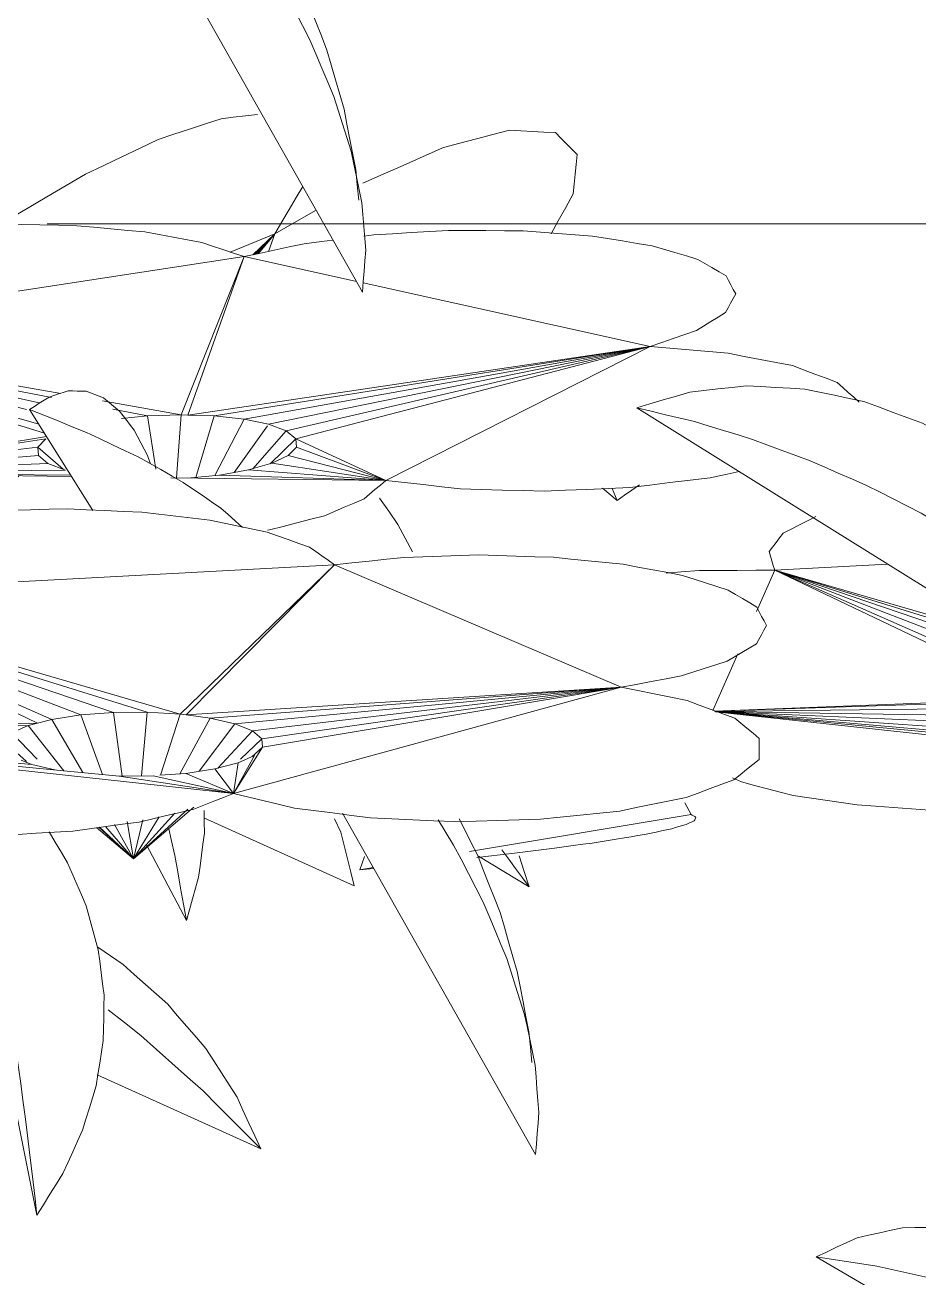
# Model space of a CAD drawing. Header units: metres. Extents: x 10.2 to 20.8, y -0.2 to 6.6.
# Drawn here: x 14.982 to 15.0397, y 2.5319 to 2.6128 of the extents above; entities that cross this region are included whole.
import ezdxf

# ---------------------------------------------------------------- set-up
doc = ezdxf.new("R2010")
doc.units = ezdxf.units.M
doc.linetypes.add('_Pontos', pattern=[0.002, 0, -0.002])
for name, color, linetype, lineweight in [('Importações nas famílias', 250, 'Continuous', 5), ('Níveis', 10, 'Continuous', 9), ('Vegetação', 7, 'Continuous', 5)]:
    doc.layers.add(name, color=color, linetype=linetype, lineweight=lineweight)

# ---------------------------------------------------------------- blocks, each defined once
blk = doc.blocks.new('Planta_pergolado_12200 - plantas pergolado_skp_Component_12-V4195-Corte 3')
at = {"layer": 'Importações nas famílias'}
for p in [(15.019265, 2.582928), (15.019897, 2.5829)]:
    blk.add_line(p, (15.020212, 2.582129), dxfattribs=at)
at = {"layer": 'Importações nas famílias', "flags": 128}
blk.add_lwpolyline([(15.020212, 2.582129), (15.020692, 2.582462), (15.021173, 2.582796), (15.021653, 2.58313)], dxfattribs=at)
blk = doc.blocks.new('Planta_pergolado_12200 - plantas pergolado_skp_Component_12-V4197-Corte 3')
at = {"layer": 'Importações nas famílias'}
blk.add_line((15.011263, 2.559169), (15.014542, 2.557176), dxfattribs=at)
at = {"layer": 'Importações nas famílias', "flags": 128}
for points in [[(15.012782, 2.559564), (15.013222, 2.558967), (15.013662, 2.55837), (15.014102, 2.557773), (15.014542, 2.557176)], [(15.014542, 2.557176), (15.014218, 2.558176), (15.013895, 2.559176)]]:
    blk.add_lwpolyline(points, dxfattribs=at)
blk = doc.blocks.new('Planta_pergolado_12200 - plantas pergolado_skp_Component_12-V4199-Corte 3')
at = {"layer": 'Importações nas famílias'}
for p, q in [((15.024997, 2.561855), (15.024598, 2.562597)), ((15.010689, 2.55947), (15.024997, 2.561855)), ((15.003896, 2.559146), (15.00361, 2.55829)), ((15.00361, 2.55829), (15.004472, 2.558434)), ((15.00361, 2.55829), (15.004485, 2.558376))]:
    blk.add_line(p, q, dxfattribs=at)
at = {"layer": 'Importações nas famílias', "flags": 128}
for points in [[(15.023744, 2.560937), (15.023978, 2.561004), (15.024211, 2.561071), (15.024445, 2.561139), (15.024678, 2.561206)], [(15.024678, 2.561206), (15.024809, 2.561267), (15.02494, 2.561328), (15.025071, 2.56139), (15.025201, 2.561451)], [(15.025308, 2.561668), (15.02523, 2.561715), (15.025153, 2.561762), (15.025075, 2.561809), (15.024997, 2.561855)], [(15.025201, 2.561451), (15.025228, 2.561505), (15.025255, 2.561559), (15.025281, 2.561614), (15.025308, 2.561668)], [(15.020689, 2.560336), (15.021119, 2.560413), (15.021549, 2.56049), (15.021979, 2.560568), (15.022409, 2.560645)], [(15.022409, 2.560645), (15.022743, 2.560718), (15.023077, 2.560791), (15.02341, 2.560864), (15.023744, 2.560937)], [(15.013426, 2.55933), (15.014113, 2.559416), (15.014799, 2.559502), (15.015486, 2.559588), (15.016172, 2.559674)], [(15.016172, 2.559674), (15.01678, 2.559758), (15.017387, 2.559843), (15.017995, 2.559927), (15.018602, 2.560011)], [(15.018602, 2.560011), (15.019124, 2.560092), (15.019646, 2.560173), (15.020167, 2.560254), (15.020689, 2.560336)], [(15.011152, 2.559069), (15.01191, 2.559156), (15.012668, 2.559243), (15.013426, 2.55933)]]:
    blk.add_lwpolyline(points, dxfattribs=at)
blk = doc.blocks.new('Planta_pergolado_12200 - plantas pergolado_skp_Component_17-V4201-Corte 3')
at = {"layer": 'Importações nas famílias'}
for p, q in [((15.053535, 2.578878), (15.050972, 2.578741)), ((15.064343, 2.57712), (15.066141, 2.578865)), ((15.066172, 2.578863), (15.064423, 2.577088)), ((15.069767, 2.578367), (15.068997, 2.578696)), ((15.029216, 2.57496), (15.030396, 2.577636)), ((15.03768, 2.578027), (15.030396, 2.577636)), ((15.047907, 2.571655), (15.030396, 2.577636)), ((15.030396, 2.577636), (15.046149, 2.57275)), ((15.048335, 2.570727), (15.030396, 2.577636)), ((15.047838, 2.569956), (15.030396, 2.577636)), ((15.047647, 2.569406), (15.030396, 2.577636)), ((15.030396, 2.577636), (15.04519, 2.573347)), ((15.085423, 2.571679), (15.080332, 2.573854)), ((15.09227, 2.573367), (15.091526, 2.573129)), ((15.09274, 2.573645), (15.09227, 2.573367)), ((15.0264, 2.568577), (15.02801, 2.572226)), ((15.086391, 2.571863), (15.085423, 2.571679)), ((15.085423, 2.571679), (15.060379, 2.564828)), ((15.060455, 2.569316), (15.085423, 2.571679)), ((15.061595, 2.568857), (15.085423, 2.571679)), ((15.062211, 2.56834), (15.085423, 2.571679)), ((15.062261, 2.567801), (15.085423, 2.571679)), ((15.068629, 2.570609), (15.085423, 2.571679)), ((15.068724, 2.570425), (15.085423, 2.571679)), ((15.085423, 2.571679), (15.08649, 2.571463)), ((15.026517, 2.568516), (15.047633, 2.569365)), ((15.057529, 2.567226), (15.058797, 2.569555)), ((15.058159, 2.566252), (15.060455, 2.569316)), ((15.059281, 2.569589), (15.060455, 2.569316)), ((15.060455, 2.569316), (15.061595, 2.568857)), ((15.026519, 2.568515), (15.047119, 2.569211)), ((15.026525, 2.568512), (15.046065, 2.568735)), ((15.026533, 2.568507), (15.045546, 2.568209)), ((15.026543, 2.568502), (15.045596, 2.56767)), ((15.026552, 2.568497), (15.046212, 2.567153)), ((15.02656, 2.568493), (15.047352, 2.566694)), ((15.052996, 2.565947), (15.026564, 2.568491)), ((15.026569, 2.568488), (15.060379, 2.564828)), ((15.045546, 2.568209), (15.046065, 2.568735)), ((15.046065, 2.568735), (15.047119, 2.569211)), ((15.048233, 2.566489), (15.046065, 2.568735)), ((15.047119, 2.569211), (15.049425, 2.566291)), ((15.050649, 2.566173), (15.049036, 2.568923)), ((15.05192, 2.566051), (15.050841, 2.568989)), ((15.053183, 2.565949), (15.052817, 2.568595)), ((15.059364, 2.566456), (15.061595, 2.568857)), ((15.061595, 2.568857), (15.062211, 2.56834)), ((15.045596, 2.56767), (15.045546, 2.568209)), ((15.045546, 2.568209), (15.047198, 2.566708)), ((15.060379, 2.564828), (15.062261, 2.567801)), ((15.060512, 2.566754), (15.062211, 2.56834)), ((15.061555, 2.567191), (15.062261, 2.567801)), ((15.062211, 2.56834), (15.062261, 2.567801)), ((15.046212, 2.567153), (15.045596, 2.56767)), ((15.046668, 2.566969), (15.046212, 2.567153)), ((15.047352, 2.566694), (15.046668, 2.566969)), ((15.054425, 2.565959), (15.05457, 2.567503)), ((15.061741, 2.567275), (15.060379, 2.564828)), ((15.060687, 2.566799), (15.061741, 2.567275)), ((15.048846, 2.566347), (15.047352, 2.566694)), ((15.055613, 2.565996), (15.056842, 2.566087)), ((15.055669, 2.566), (15.055889, 2.566681)), ((15.057897, 2.566212), (15.059171, 2.566406)), ((15.059171, 2.566406), (15.060687, 2.566799)), ((15.060379, 2.564828), (15.059171, 2.566406)), ((15.060687, 2.566799), (15.060379, 2.564828)), ((15.05519, 2.565965), (15.052996, 2.565947)), ((15.052996, 2.565947), (15.060379, 2.564828)), ((15.05519, 2.565965), (15.057637, 2.565429)), ((15.060379, 2.564828), (15.058148, 2.565763)), ((15.058306, 2.565282), (15.060379, 2.564828)), ((15.028255, 2.563952), (15.027678, 2.564214)), ((15.053921, 2.560597), (15.05782, 2.563927)), ((15.053921, 2.560597), (15.057421, 2.563806)), ((15.053921, 2.560597), (15.053504, 2.563006)), ((15.053921, 2.560597), (15.056594, 2.563554)), ((15.053921, 2.560597), (15.055575, 2.563304)), ((15.054516, 2.563113), (15.053921, 2.560597)), ((15.051531, 2.562628), (15.053921, 2.560597)), ((15.053921, 2.560597), (15.051533, 2.562628)), ((15.051672, 2.562641), (15.053921, 2.560597)), ((15.051714, 2.562645), (15.053921, 2.560597)), ((15.053921, 2.560597), (15.052104, 2.562686)), ((15.053921, 2.560597), (15.052683, 2.562814))]:
    blk.add_line(p, q, dxfattribs=at)
at = {"layer": 'Importações nas famílias', "flags": 128}
for points in [[(15.046297, 2.583126), (15.047258, 2.583146), (15.048472, 2.583171), (15.049685, 2.583197)], [(15.049685, 2.583197), (15.05088, 2.583144), (15.052076, 2.583091), (15.053271, 2.583038), (15.054197, 2.582997)], [(15.030935, 2.580008), (15.031462, 2.580278), (15.03199, 2.580549), (15.032518, 2.58082), (15.033045, 2.581091)], [(15.030031, 2.578829), (15.030257, 2.579124), (15.030483, 2.579418), (15.030709, 2.579713), (15.030935, 2.580008)], [(15.030396, 2.577636), (15.030305, 2.577935), (15.030214, 2.578233), (15.030123, 2.578531), (15.030031, 2.578829)], [(15.023381, 2.577439), (15.024363, 2.577511), (15.025531, 2.577598)], [(15.025531, 2.577598), (15.026747, 2.577608), (15.027964, 2.577617), (15.02918, 2.577627), (15.030396, 2.577636)], [(15.093542, 2.569032), (15.093939, 2.568706), (15.094336, 2.56838)], [(15.094336, 2.56838), (15.094332, 2.568039), (15.094327, 2.567698), (15.094323, 2.567356)], [(15.060379, 2.564828), (15.05974, 2.564572), (15.059101, 2.564316), (15.058461, 2.56406), (15.057822, 2.563804)], [(15.064327, 2.563878), (15.06334, 2.564115), (15.062353, 2.564353), (15.061366, 2.56459), (15.060379, 2.564828)], [(15.031593, 2.563088), (15.030758, 2.563304), (15.029924, 2.56352), (15.029089, 2.563736), (15.028255, 2.563952)], [(15.057822, 2.563804), (15.056937, 2.563596), (15.056051, 2.563389), (15.055166, 2.563182), (15.05428, 2.562975)], [(15.069233, 2.563252), (15.068007, 2.563408), (15.06678, 2.563565), (15.065553, 2.563721), (15.064327, 2.563878)], [(15.085324, 2.563689), (15.084043, 2.563555), (15.082762, 2.563421), (15.081481, 2.563287), (15.0802, 2.563153)], [(15.087468, 2.564127), (15.086396, 2.563908), (15.085324, 2.563689)], [(15.035733, 2.562469), (15.034698, 2.562624), (15.033663, 2.562779), (15.032628, 2.562934), (15.031593, 2.563088)], [(15.05428, 2.562975), (15.053209, 2.56283), (15.052138, 2.562686), (15.051067, 2.562542), (15.049995, 2.562397)], [(15.07468, 2.563003), (15.073318, 2.563065), (15.071957, 2.563127), (15.070595, 2.563189), (15.069233, 2.563252)], [(15.0802, 2.563153), (15.07882, 2.563115), (15.07744, 2.563078), (15.07606, 2.56304), (15.07468, 2.563003)], [(15.040395, 2.562136), (15.039229, 2.562219), (15.038064, 2.562302), (15.036899, 2.562386), (15.035733, 2.562469)], [(15.045259, 2.562111), (15.044043, 2.562117), (15.042827, 2.562123), (15.041611, 2.562129), (15.040395, 2.562136)], [(15.049995, 2.562397), (15.048811, 2.562326), (15.047627, 2.562254), (15.046443, 2.562183), (15.045259, 2.562111)]]:
    blk.add_lwpolyline(points, dxfattribs=at)
blk = doc.blocks.new('Planta_pergolado_12200 - plantas pergolado_skp_Component_16-V4202-Corte 3')
for name in ['Planta_pergolado_12200 - plantas pergolado_skp_Component_12-V4195-Corte 3', 'Planta_pergolado_12200 - plantas pergolado_skp_Component_17-V4201-Corte 3', 'Planta_pergolado_12200 - plantas pergolado_skp_Component_12-V4199-Corte 3', 'Planta_pergolado_12200 - plantas pergolado_skp_Component_12-V4197-Corte 3']:
    blk.add_blockref(name, (0, 0))
blk = doc.blocks.new('Planta_pergolado_12200 - plantas pergolado_skp_Component_12-V4204-Corte 3')
at = {"layer": 'Importações nas famílias'}
for p, q in [((14.986352, 2.581489), (14.982269, 2.588004)), ((14.990063, 2.584533), (14.989877, 2.585033))]:
    blk.add_line(p, q, dxfattribs=at)
at = {"layer": 'Importações nas famílias', "flags": 128}
for points in [[(14.98353, 2.588809), (14.983215, 2.588608), (14.982899, 2.588406), (14.982584, 2.588205), (14.982269, 2.588004)], [(14.984754, 2.589203), (14.984448, 2.589104), (14.984142, 2.589006), (14.983836, 2.588907), (14.98353, 2.588809)], [(14.985929, 2.589183), (14.985635, 2.589188), (14.985342, 2.589193), (14.985048, 2.589198), (14.984754, 2.589203)], [(14.987041, 2.588749), (14.986763, 2.588858), (14.986485, 2.588966), (14.986207, 2.589075), (14.985929, 2.589183)], [(14.988076, 2.587906), (14.987817, 2.588117), (14.987558, 2.588327), (14.9873, 2.588538), (14.987041, 2.588749)], [(14.982269, 2.588004), (14.983189, 2.587634), (14.984109, 2.587263), (14.985029, 2.586892), (14.985949, 2.586522)], [(14.989025, 2.586662), (14.988788, 2.586973), (14.988551, 2.587284), (14.988314, 2.587595), (14.988076, 2.587906)], [(14.985949, 2.586522), (14.986783, 2.586126), (14.987617, 2.585731), (14.98845, 2.585336), (14.989284, 2.58494)], [(14.989877, 2.585033), (14.989664, 2.58544), (14.989451, 2.585848), (14.989238, 2.586255), (14.989025, 2.586662)], [(14.989284, 2.58494), (14.990013, 2.58453), (14.990741, 2.584119), (14.991469, 2.583708), (14.992197, 2.583297)], [(14.992197, 2.583297), (14.992803, 2.582881), (14.993408, 2.582464), (14.994013, 2.582048), (14.994619, 2.581631)], [(14.994619, 2.581631), (14.995087, 2.581219), (14.995556, 2.580806), (14.996024, 2.580394)]]:
    blk.add_lwpolyline(points, dxfattribs=at)
blk = doc.blocks.new('Planta_pergolado_12200 - plantas pergolado_skp_Component_12-V4206-Corte 3')
at = {"layer": 'Importações nas famílias'}
for p, q in [((14.977741, 2.565834), (14.977863, 2.565429)), ((14.979687, 2.565429), (14.97944, 2.565678)), ((14.982748, 2.535986), (14.977805, 2.560541)), ((14.979065, 2.560383), (14.97922, 2.55966))]:
    blk.add_line(p, q, dxfattribs=at)
at = {"layer": 'Importações nas famílias', "flags": 128}
for points in [[(14.984722, 2.55874), (14.984326, 2.559405), (14.983929, 2.560071), (14.983533, 2.560736)], [(14.97922, 2.55966), (14.979378, 2.558827), (14.979537, 2.557993), (14.979696, 2.55716), (14.979854, 2.556326)], [(14.985916, 2.555964), (14.985618, 2.556658), (14.985319, 2.557352), (14.985021, 2.558046), (14.984722, 2.55874)], [(14.979854, 2.556326), (14.980013, 2.555401), (14.980172, 2.554476), (14.980331, 2.553551), (14.980489, 2.552626)], [(14.986704, 2.553104), (14.986507, 2.553819), (14.98631, 2.554534), (14.986113, 2.555249), (14.985916, 2.555964)], [(14.980489, 2.552626), (14.980645, 2.551631), (14.9808, 2.550636), (14.980955, 2.549641), (14.981111, 2.548646)], [(14.987078, 2.550192), (14.986984, 2.55092), (14.986891, 2.551648), (14.986798, 2.552376), (14.986704, 2.553104)], [(14.987033, 2.54726), (14.987044, 2.547993), (14.987055, 2.548726), (14.987067, 2.549459), (14.987078, 2.550192)], [(14.981111, 2.548646), (14.981259, 2.547605), (14.981407, 2.546563), (14.981555, 2.545522), (14.981703, 2.544481)], [(14.98657, 2.544342), (14.986686, 2.545072), (14.986802, 2.545801), (14.986917, 2.546531), (14.987033, 2.54726)], [(14.981703, 2.544481), (14.981841, 2.543417), (14.981978, 2.542354), (14.982116, 2.541291), (14.982253, 2.540227)], [(14.985694, 2.541469), (14.985913, 2.542187), (14.986132, 2.542905), (14.986351, 2.543624), (14.98657, 2.544342)], [(14.984416, 2.538673), (14.984735, 2.539372), (14.985055, 2.540071), (14.985375, 2.54077), (14.985694, 2.541469)], [(14.982253, 2.540227), (14.982377, 2.539167), (14.9825, 2.538107), (14.982624, 2.537046), (14.982748, 2.535986)], [(14.982748, 2.535986), (14.983165, 2.536658), (14.983582, 2.537329), (14.983999, 2.538001), (14.984416, 2.538673)]]:
    blk.add_lwpolyline(points, dxfattribs=at)
blk = doc.blocks.new('Planta_pergolado_12200 - plantas pergolado_skp_Component_12-V4200-Corte 3')
at = {"layer": 'Importações nas famílias'}
blk.add_line((15.079889, 2.541516), (15.067421, 2.563559), dxfattribs=at)
at = {"layer": 'Importações nas famílias', "flags": 128}
for points in [[(15.073601, 2.563112), (15.074038, 2.562401), (15.074596, 2.561494)], [(15.076152, 2.560811), (15.075711, 2.561685), (15.075269, 2.56256), (15.07495, 2.563192)], [(15.074596, 2.561494), (15.075072, 2.560574), (15.075549, 2.559653), (15.076025, 2.558732), (15.076501, 2.557811)], [(15.077596, 2.557137), (15.077235, 2.558056), (15.076874, 2.558974), (15.076513, 2.559892), (15.076152, 2.560811)], [(15.076501, 2.557811), (15.076884, 2.556898), (15.077268, 2.555984), (15.077651, 2.555071), (15.078035, 2.554158)], [(15.078702, 2.553328), (15.078426, 2.55428), (15.078149, 2.555233), (15.077873, 2.556185), (15.077596, 2.557137)], [(15.078035, 2.554158), (15.078317, 2.553274), (15.078598, 2.55239), (15.07888, 2.551506), (15.079162, 2.550621)], [(15.079458, 2.549426), (15.079269, 2.550401), (15.07908, 2.551377), (15.078891, 2.552352), (15.078702, 2.553328)], [(15.079162, 2.550621), (15.079335, 2.549787), (15.079509, 2.548953), (15.079682, 2.548119), (15.079856, 2.547285)], [(15.079657, 2.54745), (15.079557, 2.548438), (15.079458, 2.549426)], [(15.079856, 2.547285), (15.079917, 2.54652), (15.079978, 2.545755), (15.080039, 2.54499), (15.0801, 2.544225)], [(15.0801, 2.544225), (15.080047, 2.543548), (15.079994, 2.542871), (15.079942, 2.542193), (15.079889, 2.541516)]]:
    blk.add_lwpolyline(points, dxfattribs=at)
blk = doc.blocks.new('Planta_pergolado_12200 - plantas pergolado_skp_Component_17-V4208-Corte 3')
at = {"layer": 'Importações nas famílias'}
for p, q in [((15.001956, 2.577984), (14.96546, 2.576025)), ((14.992006, 2.568329), (15.001956, 2.577984)), ((15.001956, 2.577984), (14.992393, 2.568278)), ((15.020487, 2.570068), (15.001956, 2.577984)), ((14.98768, 2.568435), (14.96546, 2.576025)), ((14.96546, 2.576025), (14.989874, 2.568452)), ((14.985574, 2.568278), (14.96546, 2.576025)), ((14.983699, 2.567994), (14.96546, 2.576025)), ((14.98279, 2.567757), (14.96546, 2.576025)), ((14.96546, 2.576025), (14.992006, 2.568329)), ((14.992393, 2.568278), (15.020487, 2.570068)), ((14.993931, 2.568074), (15.020487, 2.570068)), ((15.020487, 2.570068), (14.995442, 2.563217)), ((14.995518, 2.567705), (15.020487, 2.570068)), ((14.996658, 2.567246), (15.020487, 2.570068)), ((14.997274, 2.566729), (15.020487, 2.570068)), ((14.997324, 2.56619), (15.020487, 2.570068)), ((14.961434, 2.566899), (14.98279, 2.567757)), ((14.982182, 2.5676), (14.98279, 2.567757)), ((14.98279, 2.567757), (14.983699, 2.567994)), ((14.983699, 2.567994), (14.985574, 2.568278)), ((14.985712, 2.564562), (14.983699, 2.567994)), ((14.985574, 2.568278), (14.98768, 2.568435)), ((14.986983, 2.56444), (14.985574, 2.568278)), ((14.98768, 2.568435), (14.989874, 2.568452)), ((14.988246, 2.564338), (14.98768, 2.568435)), ((14.989488, 2.564347), (14.989874, 2.568452)), ((14.989874, 2.568452), (14.992006, 2.568329)), ((14.990732, 2.564389), (14.992006, 2.568329)), ((14.991976, 2.564481), (14.993931, 2.568074)), ((14.992006, 2.568329), (14.992393, 2.568278)), ((14.992393, 2.568278), (14.993931, 2.568074)), ((14.993222, 2.564641), (14.995518, 2.567705)), ((14.993931, 2.568074), (14.995518, 2.567705)), ((14.995518, 2.567705), (14.996658, 2.567246)), ((14.961434, 2.566899), (14.982182, 2.5676)), ((14.961434, 2.566899), (14.995442, 2.563217)), ((14.988059, 2.564336), (14.961434, 2.566899)), ((14.961434, 2.566899), (14.982415, 2.565083)), ((14.981129, 2.567124), (14.982182, 2.5676)), ((14.982765, 2.565429), (14.981129, 2.567124)), ((14.982182, 2.5676), (14.984488, 2.56468)), ((14.994427, 2.564845), (14.996658, 2.567246)), ((14.996658, 2.567246), (14.997274, 2.566729)), ((14.980609, 2.566598), (14.982062, 2.565277)), ((14.995442, 2.563217), (14.997324, 2.56619)), ((14.995882, 2.565429), (14.997274, 2.566729)), ((14.996618, 2.56558), (14.997324, 2.56619)), ((14.997274, 2.566729), (14.997324, 2.56619)), ((14.982415, 2.565083), (14.981731, 2.565358)), ((14.996804, 2.565664), (14.995442, 2.563217)), ((14.995751, 2.565188), (14.996804, 2.565664)), ((14.983909, 2.564736), (14.982415, 2.565083)), ((14.990676, 2.564385), (14.992359, 2.56451)), ((14.992359, 2.56451), (14.994234, 2.564794)), ((14.995442, 2.563217), (14.992359, 2.56451)), ((14.994234, 2.564794), (14.995751, 2.565188)), ((14.995442, 2.563217), (14.994234, 2.564794)), ((14.995751, 2.565188), (14.995442, 2.563217)), ((14.990253, 2.564353), (14.988059, 2.564336)), ((14.988059, 2.564336), (14.995442, 2.563217)), ((14.990253, 2.564353), (14.995442, 2.563217)), ((14.988984, 2.558986), (14.992883, 2.562316)), ((14.988984, 2.558986), (14.992484, 2.562194)), ((14.988984, 2.558986), (14.988568, 2.561395)), ((14.988984, 2.558986), (14.991657, 2.561943)), ((14.988984, 2.558986), (14.990638, 2.561692)), ((14.989579, 2.561502), (14.988984, 2.558986)), ((14.986594, 2.561017), (14.988984, 2.558986)), ((14.988984, 2.558986), (14.986596, 2.561017)), ((14.986735, 2.56103), (14.988984, 2.558986)), ((14.986778, 2.561034), (14.988984, 2.558986)), ((14.988984, 2.558986), (14.987167, 2.561075)), ((14.988984, 2.558986), (14.987746, 2.561203))]:
    blk.add_line(p, q, dxfattribs=at)
at = {"layer": 'Importações nas famílias', "flags": 128}
for points in [[(14.979895, 2.581485), (14.981108, 2.58151), (14.982322, 2.581535), (14.983535, 2.58156), (14.984748, 2.581585)], [(14.984748, 2.581585), (14.985944, 2.581533), (14.987139, 2.58148), (14.988335, 2.581427), (14.98953, 2.581374)], [(14.98953, 2.581374), (14.990626, 2.581247), (14.991723, 2.58112), (14.992819, 2.580992), (14.993915, 2.580865)], [(14.993915, 2.580865), (14.994838, 2.580672), (14.99576, 2.580479), (14.996683, 2.580286), (14.997605, 2.580093)], [(14.997605, 2.580093), (14.998291, 2.579847), (14.998976, 2.579602), (14.999662, 2.579356), (15.000348, 2.57911)], [(15.000348, 2.57911), (15.00075, 2.578829), (15.001152, 2.578547), (15.001554, 2.578266), (15.001956, 2.577984)], [(15.001956, 2.577984), (15.003082, 2.5781), (15.004208, 2.578216), (15.005333, 2.578332), (15.006459, 2.578449)], [(15.006459, 2.578449), (15.007666, 2.578489), (15.008872, 2.57853), (15.010079, 2.578571), (15.011286, 2.578612)], [(15.011286, 2.578612), (15.012492, 2.578574), (15.013697, 2.578537), (15.014903, 2.5785), (15.016109, 2.578462)], [(15.016109, 2.578462), (15.017231, 2.578349), (15.018354, 2.578236), (15.019476, 2.578124), (15.020598, 2.578011)], [(15.020598, 2.578011), (15.021561, 2.57783), (15.022524, 2.577649), (15.023486, 2.577468), (15.024449, 2.577287)], [(15.024449, 2.577287), (15.025186, 2.577051), (15.025924, 2.576815), (15.026661, 2.576578), (15.027398, 2.576342)], [(15.027398, 2.576342), (15.02786, 2.576066), (15.028322, 2.57579), (15.028783, 2.575514), (15.029245, 2.575239)], [(15.029245, 2.575239), (15.0294, 2.574942), (15.029554, 2.574646), (15.029709, 2.574349), (15.029864, 2.574053)], [(15.029864, 2.574053), (15.029701, 2.573756), (15.029538, 2.573459), (15.029375, 2.573162), (15.029212, 2.572865)], [(15.029212, 2.572865), (15.028742, 2.572588), (15.028273, 2.572311), (15.027803, 2.572033), (15.027334, 2.571756)], [(15.027334, 2.571756), (15.02659, 2.571518), (15.025846, 2.571279), (15.025102, 2.571041), (15.024358, 2.570802)], [(15.024358, 2.570802), (15.02339, 2.570619), (15.022422, 2.570435), (15.021454, 2.570252), (15.020487, 2.570068)], [(15.020487, 2.570068), (15.021553, 2.569852), (15.02262, 2.569637), (15.023686, 2.569421), (15.024753, 2.569205)], [(15.024753, 2.569205), (15.025517, 2.568922), (15.026282, 2.568639), (15.027046, 2.568356), (15.027811, 2.568073)], [(15.027811, 2.568073), (15.028208, 2.567747), (15.028605, 2.567421), (15.029002, 2.567095), (15.029399, 2.566769)], [(15.029399, 2.566769), (15.029395, 2.566428), (15.029391, 2.566087), (15.029386, 2.565745), (15.029382, 2.565404)], [(15.029382, 2.565404), (15.028977, 2.565077), (15.028572, 2.56475), (15.028166, 2.564422), (15.027761, 2.564095)], [(15.027761, 2.564095), (15.02699, 2.56381), (15.026218, 2.563524), (15.025447, 2.563239), (15.024675, 2.562954)], [(14.995442, 2.563217), (14.994803, 2.562961), (14.994164, 2.562705), (14.993524, 2.562449), (14.992885, 2.562193)], [(14.99939, 2.562267), (14.998403, 2.562504), (14.997416, 2.562742), (14.996429, 2.562979), (14.995442, 2.563217)], [(15.024675, 2.562954), (15.023603, 2.562735), (15.022531, 2.562516), (15.021459, 2.562297), (15.020387, 2.562078)], [(14.992885, 2.562193), (14.992, 2.561985), (14.991114, 2.561778), (14.990229, 2.561571), (14.989343, 2.561364)], [(15.004297, 2.56164), (15.00307, 2.561797), (15.001843, 2.561954), (15.000617, 2.56211), (14.99939, 2.562267)], [(15.020387, 2.562078), (15.019106, 2.561944), (15.017825, 2.56181), (15.016544, 2.561676), (15.015264, 2.561542)], [(14.989343, 2.561364), (14.988272, 2.561219), (14.987201, 2.561075), (14.98613, 2.560931), (14.985059, 2.560786)], [(15.009743, 2.561392), (15.008381, 2.561454), (15.00702, 2.561516), (15.005658, 2.561578), (15.004297, 2.56164)], [(15.015264, 2.561542), (15.013884, 2.561504), (15.012503, 2.561467), (15.011123, 2.561429), (15.009743, 2.561392)], [(14.985059, 2.560786), (14.983875, 2.560715), (14.982691, 2.560643), (14.981507, 2.560572), (14.980323, 2.5605)]]:
    blk.add_lwpolyline(points, dxfattribs=at)
blk = doc.blocks.new('Planta_pergolado_12200 - plantas pergolado_skp_Component_16-V4209-Corte 3')
for name, p in [('Planta_pergolado_12200 - plantas pergolado_skp_Component_12-V4204-Corte 3', (0, 0)), ('Planta_pergolado_12200 - plantas pergolado_skp_Component_17-V4208-Corte 3', (0, 0)), ('Planta_pergolado_12200 - plantas pergolado_skp_Component_12-V4206-Corte 3', (0, 0)), ('Planta_pergolado_12200 - plantas pergolado_skp_Component_12-V4200-Corte 3', (-0.064937, -0.001611))]:
    blk.add_blockref(name, p)
blk = doc.blocks.new('Planta_pergolado_12200 - plantas pergolado_skp_Component_12-V4233-Corte 3')
at = {"layer": 'Importações nas famílias'}
for p, q in [((14.981174, 2.584076), (14.98158, 2.583651)), ((14.9924, 2.555007), (14.98983, 2.559896))]:
    blk.add_line(p, q, dxfattribs=at)
at = {"layer": 'Importações nas famílias', "flags": 128}
for points in [[(14.993562, 2.560657), (14.993552, 2.561382), (14.993541, 2.562108)], [(14.991258, 2.560928), (14.991415, 2.560241), (14.991655, 2.559195)], [(14.993187, 2.557796), (14.993281, 2.558511), (14.993375, 2.559227), (14.993468, 2.559942), (14.993562, 2.560657)], [(14.991655, 2.559195), (14.991841, 2.558148), (14.992028, 2.557101), (14.992214, 2.556054), (14.9924, 2.555007)], [(14.9924, 2.555007), (14.992597, 2.555705), (14.992794, 2.556402), (14.992991, 2.557099), (14.993187, 2.557796)]]:
    blk.add_lwpolyline(points, dxfattribs=at)
blk = doc.blocks.new('Planta_pergolado_12200 - plantas pergolado_skp_Component_12-V4235-Corte 3')
at = {"layer": 'Importações nas famílias', "flags": 128}
for points in [[(15.004881, 2.582286), (15.005467, 2.58143), (15.006053, 2.580573)], [(15.006053, 2.580573), (15.006527, 2.579694), (15.007001, 2.578814)]]:
    blk.add_lwpolyline(points, dxfattribs=at)
blk = doc.blocks.new('Planta_pergolado_12200 - plantas pergolado_skp_Component_17-V4236-Corte 3')
at = {"layer": 'Importações nas famílias'}
for p, q in [((15.00386, 2.599201), (15.004505, 2.599284)), ((14.996129, 2.597873), (14.973137, 2.594382)), ((14.992069, 2.587658), (14.996129, 2.597873)), ((14.996129, 2.597873), (14.992497, 2.587644)), ((15.003379, 2.596268), (14.996129, 2.597873)), ((15.022356, 2.592067), (15.003814, 2.596172)), ((14.982899, 2.58844), (14.962841, 2.592819)), ((14.962841, 2.592819), (14.983683, 2.588785)), ((14.982062, 2.588004), (14.962841, 2.592819)), ((14.982869, 2.587046), (14.962841, 2.592819)), ((14.98323, 2.586469), (14.962841, 2.592819)), ((14.962841, 2.592819), (14.984298, 2.58903)), ((14.992497, 2.587644), (15.022356, 2.592067)), ((14.9942, 2.587588), (15.022356, 2.592067)), ((14.996122, 2.587381), (15.022356, 2.592067)), ((14.997707, 2.58705), (15.022356, 2.592067)), ((14.998844, 2.586619), (15.022356, 2.592067)), ((14.999457, 2.586117), (15.022356, 2.592067)), ((15.022356, 2.592067), (15.005279, 2.583425)), ((14.98699, 2.588555), (14.992069, 2.587658)), ((14.987651, 2.588017), (14.989876, 2.587586)), ((14.988204, 2.58742), (14.989876, 2.587586)), ((14.989876, 2.587586), (14.992069, 2.587658)), ((14.990421, 2.584149), (14.989876, 2.587586)), ((14.991769, 2.583596), (14.992069, 2.587658)), ((14.992069, 2.587658), (14.992497, 2.587644)), ((14.992497, 2.587644), (14.9942, 2.587588)), ((14.993006, 2.583617), (14.9942, 2.587588)), ((14.9942, 2.587588), (14.996122, 2.587381)), ((14.994244, 2.58374), (14.996122, 2.587381)), ((14.996122, 2.587381), (14.997707, 2.58705)), ((14.995485, 2.583938), (14.997632, 2.586946)), ((14.996686, 2.58418), (14.998844, 2.586619)), ((14.997707, 2.58705), (14.998844, 2.586619)), ((14.998844, 2.586619), (14.999457, 2.586117)), ((14.968496, 2.58389), (14.983368, 2.58625)), ((14.968496, 2.58389), (14.98332, 2.586108)), ((14.968496, 2.58389), (14.982798, 2.585568)), ((14.982798, 2.585568), (14.98332, 2.586108)), ((14.984434, 2.584156), (14.982798, 2.585568)), ((14.982845, 2.585029), (14.982798, 2.585568)), ((14.997813, 2.584502), (14.999457, 2.586117)), ((14.998982, 2.585037), (14.999504, 2.585577)), ((15.005279, 2.583425), (14.999457, 2.586117)), ((14.999504, 2.585577), (14.999457, 2.586117)), ((14.999504, 2.585577), (15.005279, 2.583425)), ((14.968496, 2.58389), (14.982845, 2.585029)), ((14.983458, 2.584526), (14.982845, 2.585029)), ((14.997926, 2.584534), (14.998982, 2.585037)), ((14.998982, 2.585037), (15.005279, 2.583425)), ((14.968496, 2.58389), (14.983458, 2.584526)), ((14.968496, 2.58389), (14.984595, 2.584095)), ((14.968496, 2.58389), (14.984977, 2.583682)), ((14.968496, 2.58389), (14.98492, 2.583773)), ((14.984595, 2.584095), (14.983458, 2.584526)), ((14.994909, 2.583836), (14.996408, 2.584101)), ((14.996408, 2.584101), (14.997926, 2.584534)), ((15.005279, 2.583425), (14.996408, 2.584101)), ((15.005279, 2.583425), (14.997926, 2.584534)), ((14.991394, 2.583601), (15.005279, 2.583425)), ((14.994532, 2.583769), (14.992677, 2.583584)), ((14.994909, 2.583836), (14.994532, 2.583769)), ((14.994532, 2.583769), (15.005279, 2.583425)), ((14.997769, 2.580227), (14.997632, 2.580205))]:
    blk.add_line(p, q, dxfattribs=at)
at = {"layer": 'Importações nas famílias', "flags": 128}
for points in [[(14.980549, 2.599964), (14.981743, 2.599941), (14.982938, 2.599918), (14.984133, 2.599895), (14.985328, 2.599872)], [(14.985328, 2.599872), (14.986423, 2.599771), (14.987518, 2.599671), (14.988613, 2.599571), (14.989708, 2.599471)], [(14.989708, 2.599471), (14.990629, 2.599301), (14.99155, 2.59913), (14.992471, 2.59896), (14.993392, 2.598789)], [(15.004505, 2.599284), (15.005712, 2.599355), (15.006918, 2.599426), (15.008125, 2.599497), (15.009331, 2.599569)], [(15.009331, 2.599569), (15.010536, 2.599561), (15.011741, 2.599554), (15.012946, 2.599547), (15.014151, 2.599539)], [(15.014151, 2.599539), (15.015273, 2.599454), (15.016394, 2.599369), (15.017515, 2.599284), (15.018637, 2.599199)], [(14.993392, 2.598789), (14.994076, 2.59856), (14.99476, 2.598331), (14.995445, 2.598102), (14.996129, 2.597873)], [(14.996129, 2.597873), (14.997097, 2.598081), (14.998065, 2.598289), (14.999034, 2.598498), (15.000002, 2.598706)], [(15.000002, 2.598706), (15.001128, 2.59885), (15.001865, 2.598945)], [(15.018637, 2.599199), (15.019598, 2.599042), (15.020559, 2.598885), (15.021521, 2.598728), (15.022482, 2.59857)], [(15.022482, 2.59857), (15.023218, 2.598352), (15.023953, 2.598133), (15.024689, 2.597915), (15.025425, 2.597696)], [(15.025425, 2.597696), (15.025885, 2.597432), (15.026345, 2.597167), (15.026805, 2.596902), (15.027265, 2.596637)], [(15.027265, 2.596637), (15.027418, 2.596343), (15.027571, 2.59605), (15.027724, 2.595757), (15.027877, 2.595463)], [(15.027877, 2.595463), (15.027713, 2.595162), (15.027548, 2.59486), (15.027384, 2.594558), (15.027219, 2.594256)], [(15.027219, 2.594256), (15.026748, 2.593967), (15.026278, 2.593677), (15.025807, 2.593388), (15.025336, 2.593098)], [(15.025336, 2.593098), (15.024591, 2.59284), (15.023846, 2.592583), (15.023101, 2.592325), (15.022356, 2.592067)], [(15.022356, 2.592067), (15.023615, 2.591959), (15.024874, 2.59185), (15.026132, 2.591741), (15.027391, 2.591632)], [(15.027391, 2.591632), (15.028427, 2.591434), (15.029464, 2.591235), (15.0305, 2.591037), (15.031536, 2.590838)], [(15.031536, 2.590838), (15.032262, 2.590567), (15.032988, 2.590295), (15.033714, 2.590024), (15.034439, 2.589753)], [(15.034439, 2.589753), (15.034792, 2.589432), (15.035145, 2.589111), (15.035499, 2.58879), (15.035852, 2.588469)], [(15.028091, 2.584002), (15.027324, 2.583835), (15.026224, 2.583597)], [(15.005279, 2.583425), (15.004928, 2.583128), (15.004577, 2.582831), (15.004226, 2.582535), (15.003875, 2.582238)], [(15.010095, 2.58288), (15.008891, 2.583016), (15.007687, 2.583153), (15.006483, 2.583289), (15.005279, 2.583425)], [(15.026224, 2.583597), (15.024927, 2.58344), (15.02363, 2.583283), (15.022333, 2.583126), (15.021036, 2.58297)], [(15.015502, 2.582724), (15.01415, 2.582763), (15.012799, 2.582802), (15.011447, 2.582841), (15.010095, 2.58288)], [(15.021036, 2.58297), (15.019652, 2.582908), (15.018269, 2.582847), (15.016885, 2.582785), (15.015502, 2.582724)], [(15.003875, 2.582238), (15.003234, 2.581965), (15.002594, 2.581692), (15.001954, 2.58142), (15.001313, 2.581147)], [(15.001313, 2.581147), (15.000427, 2.580917), (14.999541, 2.580687), (14.998655, 2.580457), (14.997769, 2.580227)]]:
    blk.add_lwpolyline(points, dxfattribs=at)
blk = doc.blocks.new('Planta_pergolado_12200 - plantas pergolado_skp_Component_16-V4237-Corte 3')
for name in ['Planta_pergolado_12200 - plantas pergolado_skp_Component_17-V4236-Corte 3', 'Planta_pergolado_12200 - plantas pergolado_skp_Component_12-V4233-Corte 3', 'Planta_pergolado_12200 - plantas pergolado_skp_Component_12-V4235-Corte 3']:
    blk.add_blockref(name, (0, 0))
blk = doc.blocks.new('Planta_pergolado_12200 - plantas pergolado_skp_Component_16-V4254-Corte 3')
blk.add_blockref('Planta_pergolado_12200 - plantas pergolado_skp_Component_12-V4200-Corte 3', (-0.076121, 0.054065))
blk = doc.blocks.new('Planta_pergolado_12200 - plantas pergolado_skp_Component_12-V4311-Corte 3')
at = {"layer": 'Importações nas famílias'}
for p, q in [((14.978421, 2.557482), (14.977453, 2.557859)), ((14.98035, 2.547901), (14.965723, 2.554534)), ((14.997207, 2.540257), (14.986629, 2.545054))]:
    blk.add_line(p, q, dxfattribs=at)
at = {"layer": 'Importações nas famílias', "flags": 128}
for points in [[(14.977453, 2.557859), (14.976399, 2.558146), (14.975345, 2.558433), (14.97429, 2.558721), (14.973315, 2.558986)], [(14.9726, 2.558494), (14.973494, 2.558043), (14.974541, 2.557516), (14.975589, 2.556988), (14.976636, 2.55646)], [(14.976636, 2.55646), (14.977711, 2.555816), (14.978786, 2.555172)], [(14.988309, 2.552172), (14.98749, 2.552735), (14.98667, 2.553297)], [(14.991195, 2.549601), (14.990473, 2.550244), (14.989752, 2.550887), (14.98903, 2.55153), (14.988309, 2.552172)], [(14.987347, 2.549241), (14.9884, 2.548412), (14.989453, 2.547582)], [(14.993657, 2.546736), (14.993041, 2.547452), (14.992426, 2.548169), (14.99181, 2.548885), (14.991195, 2.549601)], [(14.989453, 2.547582), (14.990458, 2.546688), (14.991463, 2.545794), (14.992468, 2.5449), (14.993473, 2.544006)], [(14.995669, 2.54361), (14.995166, 2.544391), (14.994663, 2.545173), (14.99416, 2.545955), (14.993657, 2.546736)], [(14.993473, 2.544006), (14.994407, 2.543069), (14.99534, 2.542131), (14.996274, 2.541194), (14.997207, 2.540257)], [(14.997207, 2.540257), (14.996822, 2.541095), (14.996438, 2.541933), (14.996053, 2.542772), (14.995669, 2.54361)]]:
    blk.add_lwpolyline(points, dxfattribs=at)
blk = doc.blocks.new('Planta_pergolado_12200 - plantas pergolado_skp_Component_12-V4313-Corte 3')
at = {"layer": 'Importações nas famílias'}
for p, q in [((15.003239, 2.557257), (14.993514, 2.561634)), ((15.001963, 2.561566), (15.002378, 2.560723))]:
    blk.add_line(p, q, dxfattribs=at)
at = {"layer": 'Importações nas famílias', "flags": 128}
blk.add_lwpolyline([(15.002378, 2.560723), (15.002593, 2.559857), (15.002808, 2.55899), (15.003024, 2.558124), (15.003239, 2.557257)], dxfattribs=at)
blk = doc.blocks.new('Planta_pergolado_12200 - plantas pergolado_skp_Component_17-V4314-Corte 3')
at = {"layer": 'Importações nas famílias'}
for p, q in [((14.998104, 2.599343), (14.995235, 2.598172)), ((14.996687, 2.597993), (14.998104, 2.599343)), ((14.996726, 2.598002), (14.998104, 2.599343)), ((14.996796, 2.598016), (14.998104, 2.599343)), ((14.996881, 2.598035), (14.998104, 2.599343)), ((14.996971, 2.598054), (14.998104, 2.599343)), ((14.997064, 2.598081), (14.998104, 2.599343)), ((14.998104, 2.599343), (14.997693, 2.598209))]:
    blk.add_line(p, q, dxfattribs=at)
at = {"layer": 'Importações nas famílias', "flags": 128}
for points in [[(14.99058, 2.605437), (14.991595, 2.605773), (14.992609, 2.606109), (14.993624, 2.606445), (14.994638, 2.606781)], [(14.994638, 2.606781), (14.995424, 2.606872), (14.996209, 2.606964), (14.996994, 2.607056)], [(15.008999, 2.604916), (15.010066, 2.605196), (15.011132, 2.605476), (15.012198, 2.605756), (15.013265, 2.606035)], [(15.013265, 2.606035), (15.014006, 2.605997), (15.014747, 2.605959), (15.015488, 2.605921), (15.016229, 2.605882)], [(15.016229, 2.605882), (15.016581, 2.605529), (15.016934, 2.605176), (15.017286, 2.604823), (15.017639, 2.60447)], [(14.985883, 2.603207), (14.987057, 2.603765), (14.988232, 2.604322), (14.989406, 2.60488), (14.99058, 2.605437)], [(15.003797, 2.60262), (15.005098, 2.603194), (15.006398, 2.603768), (15.007699, 2.604342), (15.008999, 2.604916)], [(15.017639, 2.60447), (15.017573, 2.603832), (15.017507, 2.603194), (15.01744, 2.602556), (15.017374, 2.601919)], [(14.980865, 2.600244), (14.98212, 2.600985), (14.983374, 2.601726), (14.984628, 2.602467), (14.985883, 2.603207)], [(14.999913, 2.602396), (14.999494, 2.60169), (14.999031, 2.600907), (14.998567, 2.600125), (14.998104, 2.599343)], [(15.017374, 2.601919), (15.016895, 2.601051), (15.016416, 2.600183), (15.015952, 2.599343)], [(14.998104, 2.599343), (14.999527, 2.600162), (15.000771, 2.600878)]]:
    blk.add_lwpolyline(points, dxfattribs=at)
blk = doc.blocks.new('Planta_pergolado_12200 - plantas pergolado_skp_Component_16-V4315-Corte 3')
for name in ['Planta_pergolado_12200 - plantas pergolado_skp_Component_17-V4314-Corte 3', 'Planta_pergolado_12200 - plantas pergolado_skp_Component_12-V4313-Corte 3', 'Planta_pergolado_12200 - plantas pergolado_skp_Component_12-V4311-Corte 3']:
    blk.add_blockref(name, (0, 0))
blk = doc.blocks.new('Planta_pergolado_12200 - plantas pergolado_skp_-V4316-Corte 3')
blk.add_blockref('Planta_pergolado_12200 - plantas pergolado_skp_Component_16-V4315-Corte 3', (0, 0))
blk = doc.blocks.new('Planta_pergolado_12200 - plantas pergolado_skp_-V4317-Corte 3')
for name in ['Planta_pergolado_12200 - plantas pergolado_skp_Component_16-V4254-Corte 3', 'Planta_pergolado_12200 - plantas pergolado_skp_Component_16-V4237-Corte 3', 'Planta_pergolado_12200 - plantas pergolado_skp_-V4316-Corte 3', 'Planta_pergolado_12200 - plantas pergolado_skp_Component_16-V4209-Corte 3', 'Planta_pergolado_12200 - plantas pergolado_skp_Component_16-V4202-Corte 3']:
    blk.add_blockref(name, (0, 0))
blk = doc.blocks.new('Planta_pergolado_12200 - plantas pergolado_skp_-V4514-Corte 3')
blk.add_blockref('Planta_pergolado_12200 - plantas pergolado_skp_-V4317-Corte 3', (0, 0))
blk = doc.blocks.new('Planta_pergolado_12200 - plantas pergolado_skp_Component_12-V4802-Corte 3')
at = {"layer": 'Importações nas famílias'}
blk.add_line((15.033071, 2.533292), (15.043165, 2.527421), dxfattribs=at)
at = {"layer": 'Importações nas famílias', "flags": 128}
for points in [[(15.035715, 2.534521), (15.035054, 2.534214), (15.034393, 2.533906), (15.033732, 2.533599), (15.033071, 2.533292)], [(15.038655, 2.53517), (15.03792, 2.535008), (15.037185, 2.534845), (15.03645, 2.534683), (15.035715, 2.534521)], [(15.041822, 2.535223), (15.04103, 2.535209), (15.040239, 2.535196), (15.039447, 2.535183), (15.038655, 2.53517)], [(15.045141, 2.534679), (15.044311, 2.534815), (15.043481, 2.534951), (15.042652, 2.535087), (15.041822, 2.535223)], [(15.048534, 2.53355), (15.047685, 2.533832), (15.046837, 2.534114), (15.045989, 2.534396), (15.045141, 2.534679)], [(15.033071, 2.533292), (15.034053, 2.53314), (15.035035, 2.532988), (15.036017, 2.532837), (15.036999, 2.532685)], [(15.051921, 2.531864), (15.051074, 2.532285), (15.050227, 2.532707), (15.04938, 2.533128), (15.048534, 2.53355)], [(15.036999, 2.532685), (15.037967, 2.532472), (15.038935, 2.532259), (15.039903, 2.532046), (15.040871, 2.531833)], [(15.040871, 2.531833), (15.041814, 2.53156), (15.042758, 2.531288), (15.043701, 2.531016), (15.044644, 2.530743)], [(15.055224, 2.529659), (15.054398, 2.53021), (15.053573, 2.530761), (15.052747, 2.531312), (15.051921, 2.531864)], [(15.044644, 2.530743), (15.045552, 2.530415), (15.04646, 2.530087), (15.047367, 2.529758), (15.048275, 2.52943)], [(15.058365, 2.526988), (15.05758, 2.527655), (15.056795, 2.528323), (15.056009, 2.528991), (15.055224, 2.529659)], [(15.048275, 2.52943), (15.049138, 2.529049), (15.05, 2.528668), (15.050863, 2.528287), (15.051725, 2.527906)], [(15.051725, 2.527906), (15.052532, 2.527477), (15.05334, 2.527047), (15.054147, 2.526618), (15.054955, 2.526189)], [(15.06127, 2.523913), (15.060544, 2.524681), (15.059817, 2.52545), (15.059091, 2.526219), (15.058365, 2.526988)], [(15.054955, 2.526189), (15.055698, 2.525716), (15.056442, 2.525243), (15.057185, 2.524771), (15.057929, 2.524298)], [(15.057929, 2.524298), (15.0586, 2.523787), (15.059271, 2.523276), (15.059943, 2.522765), (15.060614, 2.522254)], [(15.06387, 2.520506), (15.06322, 2.521357), (15.06257, 2.522209), (15.06192, 2.523061), (15.06127, 2.523913)], [(15.060614, 2.522254), (15.061206, 2.52171), (15.061797, 2.521167), (15.062389, 2.520623), (15.06298, 2.52008)], [(15.06298, 2.52008), (15.063486, 2.51951), (15.063991, 2.518939), (15.064496, 2.518369), (15.065002, 2.517799)], [(15.065547, 2.517762), (15.064988, 2.518676), (15.064429, 2.519591), (15.06387, 2.520506)]]:
    blk.add_lwpolyline(points, dxfattribs=at)
blk = doc.blocks.new('Planta_pergolado_12200 - plantas pergolado_skp_Component_16-V4807-Corte 3')
blk.add_blockref('Planta_pergolado_12200 - plantas pergolado_skp_Component_12-V4802-Corte 3', (0, 0))
blk = doc.blocks.new('Planta_pergolado_12200 - plantas pergolado_skp_Component_12-V4814-Corte 3')
at = {"layer": 'Importações nas famílias'}
for p, q in [((15.021482, 2.58812), (15.048388, 2.571355)), ((15.049376, 2.574971), (15.050042, 2.57439)), ((15.052047, 2.569075), (15.05835, 2.565147))]:
    blk.add_line(p, q, dxfattribs=at)
at = {"layer": 'Importações nas famílias', "flags": 128}
for points in [[(15.028556, 2.589531), (15.027644, 2.58943), (15.026733, 2.589329), (15.025821, 2.589227), (15.024909, 2.589126)], [(15.032337, 2.589326), (15.031391, 2.589377), (15.030446, 2.589428), (15.029501, 2.58948), (15.028556, 2.589531)], [(15.024909, 2.589126), (15.024052, 2.588875), (15.023196, 2.588623), (15.022339, 2.588372), (15.021482, 2.58812)], [(15.036162, 2.588515), (15.035206, 2.588718), (15.03425, 2.58892), (15.033293, 2.589123), (15.032337, 2.589326)], [(15.021482, 2.58812), (15.022416, 2.587895), (15.023351, 2.587669), (15.024285, 2.587443), (15.025219, 2.587218)], [(15.039944, 2.587117), (15.038999, 2.587467), (15.038053, 2.587816), (15.037108, 2.588165), (15.036162, 2.588515)], [(15.025219, 2.587218), (15.026156, 2.586931), (15.027093, 2.586645), (15.02803, 2.586358), (15.028966, 2.586072)], [(15.043592, 2.585166), (15.04268, 2.585654), (15.041768, 2.586142), (15.040856, 2.58663), (15.039944, 2.587117)], [(15.028966, 2.586072), (15.029895, 2.585728), (15.030824, 2.585384), (15.031753, 2.58504), (15.032682, 2.584696)], [(15.032682, 2.584696), (15.033593, 2.584298), (15.034503, 2.5839), (15.035414, 2.583502), (15.036324, 2.583104)], [(15.047021, 2.582707), (15.046164, 2.583322), (15.045307, 2.583937), (15.044449, 2.584552), (15.043592, 2.585166)], [(15.036324, 2.583104), (15.037207, 2.582657), (15.038089, 2.58221), (15.038971, 2.581762), (15.039853, 2.581315)], [(15.050151, 2.579798), (15.049369, 2.580526), (15.048586, 2.581253), (15.047804, 2.58198), (15.047021, 2.582707)], [(15.039853, 2.581315), (15.040698, 2.580823), (15.041542, 2.580332), (15.042386, 2.57984), (15.04323, 2.579348)], [(15.04323, 2.579348), (15.044026, 2.578818), (15.044823, 2.578287), (15.045619, 2.577757), (15.046416, 2.577226)], [(15.052078, 2.577499), (15.05153, 2.578153), (15.050841, 2.578975), (15.050151, 2.579798)], [(15.046416, 2.577226), (15.047156, 2.576662), (15.047896, 2.576099), (15.048636, 2.575535), (15.049376, 2.574971)], [(15.055541, 2.568918), (15.056066, 2.568294), (15.05659, 2.56767)], [(15.058258, 2.565429), (15.058027, 2.566134), (15.057703, 2.567121), (15.05738, 2.568108), (15.057057, 2.569095)], [(15.05659, 2.56767), (15.05703, 2.567039), (15.05747, 2.566409), (15.05791, 2.565778), (15.05835, 2.565147)]]:
    blk.add_lwpolyline(points, dxfattribs=at)
blk = doc.blocks.new('Planta_pergolado_12200 - plantas pergolado_skp_Component_16-V4816-Corte 3')
blk.add_blockref('Planta_pergolado_12200 - plantas pergolado_skp_Component_12-V4814-Corte 3', (0, 0))
blk = doc.blocks.new('Planta_pergolado_12200 - plantas pergolado_skp_-V4877-Corte 3')
for name in ['Planta_pergolado_12200 - plantas pergolado_skp_Component_16-V4816-Corte 3', 'Planta_pergolado_12200 - plantas pergolado_skp_Component_16-V4807-Corte 3']:
    blk.add_blockref(name, (0, 0))
blk = doc.blocks.new('Planta_pergolado_12200 - plantas pergolado_skp_-V5113-Corte 3')
blk.add_blockref('Planta_pergolado_12200 - plantas pergolado_skp_-V4877-Corte 3', (0, 0))
blk = doc.blocks.new('Planta_pergolado_12200 - Planta_pergolado_12200-V5114-Corte 3')
for name in ['Planta_pergolado_12200 - plantas pergolado_skp_-V4514-Corte 3', 'Planta_pergolado_12200 - plantas pergolado_skp_-V5113-Corte 3']:
    blk.add_blockref(name, (0, 0))

msp = doc.modelspace()

# ---------------------------------------------------------------- linework, layer by layer
at = {"layer": 'Níveis', "color": 9, "linetype": '_Pontos'}
msp.add_line((10.183405, 2.6), (20.714463, 2.6), dxfattribs=at)

# ---------------------------------------------------------------- block references
at = {"layer": 'Vegetação', "color": 250}
msp.add_blockref('Planta_pergolado_12200 - Planta_pergolado_12200-V5114-Corte 3', (0, 0), dxfattribs=at)

doc.saveas('drawing.dxf')
